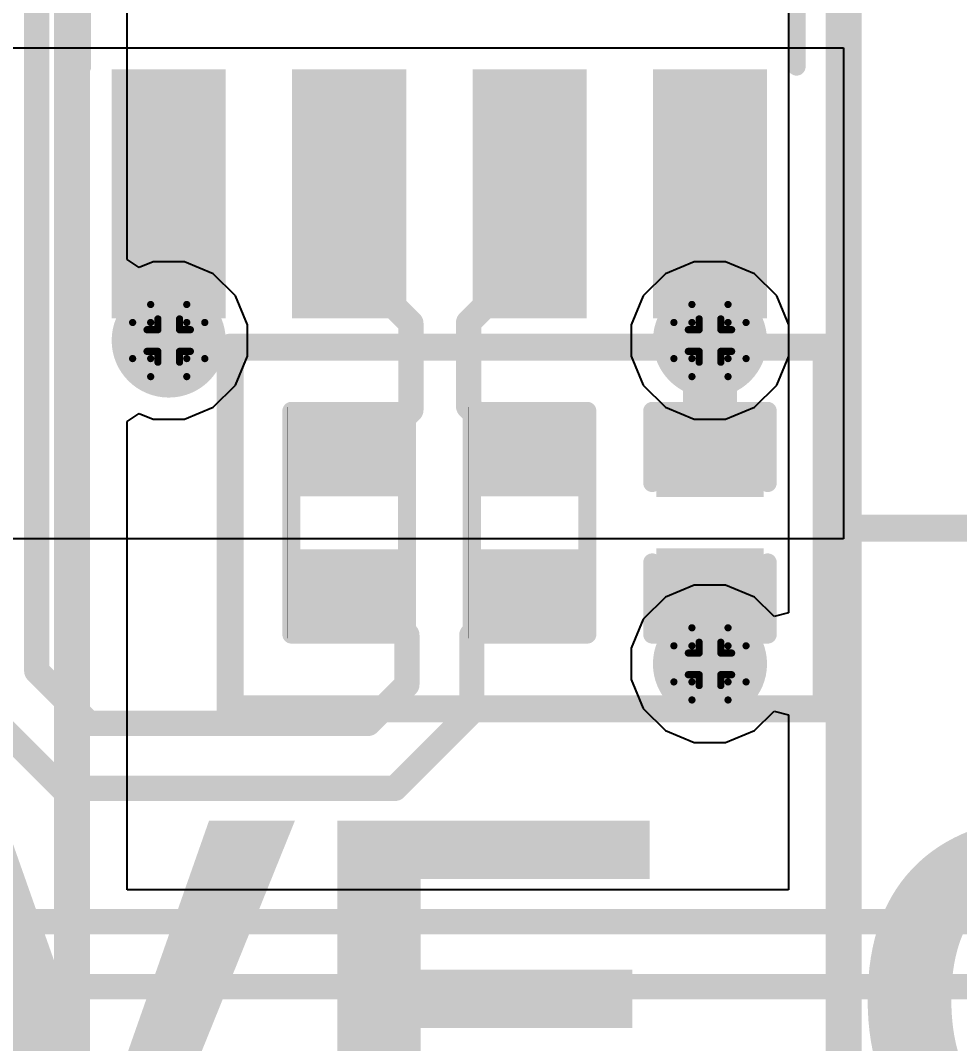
# Model space of a CAD drawing. Header units: inches. Extents: x -3 to 5259, y -3 to 5282.
# Drawn here: x 127.3 to 133.91, y 16.69 to 23.89 of the extents above; entities that cross this region are included whole.
import ezdxf

# ---------------------------------------------------------------- set-up
doc = ezdxf.new("R2010")
doc.units = ezdxf.units.IN
for name, color, linetype in [('Bottom Layer', 5, 'Continuous'), ('Bottom Solder', 6, 'Continuous'), ('Drill Drawing', 1, 'Continuous'), ('Layer 1', 16, 'Continuous'), ('Layer 2', 76, 'Continuous'), ('Top Layer', 1, 'Continuous'), ('Top Overlay', 2, 'Continuous'), ('Top Paste', 8, 'Continuous'), ('Top Solder', 216, 'Continuous'), ('Via Holes', 16, 'Continuous')]:
    doc.layers.add(name, color=color, linetype=linetype)
doc.styles.add('Arial Black_Bold', font='', dxfattribs={"height": 0.2})
doc.styles.get('Arial Black_Bold').set_extended_font_data('Arial Black', bold=True)

# ---------------------------------------------------------------- blocks, each defined once
blk = doc.blocks.new('SOIC_8_0_154___3_90___W______20')
at = {"layer": 'Top Layer'}
for points in [[(1.925, 1.605), (1.925, 2.205), (3.475, 2.205), (3.475, 1.605)], [(1.925, 0.335), (1.925, 0.935), (3.475, 0.935), (3.475, 0.335)], [(1.925, -0.935), (1.925, -0.335), (3.475, -0.335), (3.475, -0.935)], [(1.925, -2.205), (1.925, -1.605), (3.475, -1.605), (3.475, -2.205)]]:
    blk.add_hatch(color=1, dxfattribs=at).paths.add_polyline_path(points)
at = {"layer": 'Top Paste'}
for points in [[(1.925, 1.605), (1.925, 2.205), (3.475, 2.205), (3.475, 1.605)], [(1.925, 0.335), (1.925, 0.935), (3.475, 0.935), (3.475, 0.335)], [(1.925, -0.935), (1.925, -0.335), (3.475, -0.335), (3.475, -0.935)], [(1.925, -2.205), (1.925, -1.605), (3.475, -1.605), (3.475, -2.205)]]:
    blk.add_hatch(color=8, dxfattribs=at).paths.add_polyline_path(points)
at = {"layer": 'Top Solder'}
for points in [[(1.8234, 1.5034), (1.8234, 2.3066), (3.5766, 2.3066), (3.5766, 1.5034)], [(1.8234, 0.2334), (1.8234, 1.0366), (3.5766, 1.0366), (3.5766, 0.2334)], [(1.8234, -1.0366), (1.8234, -0.2334), (3.5766, -0.2334), (3.5766, -1.0366)], [(1.8234, -2.3066), (1.8234, -1.5034), (3.5766, -1.5034), (3.5766, -2.3066)]]:
    blk.add_hatch(color=216, dxfattribs=at).paths.add_polyline_path(points)
at = {"layer": 'Top Overlay'}
for points in [[(1.8034, 2.5146, 0.127, 0.127, 0), (-1.8288, 2.5146, 0.127, 0.127, 0)], [(1.8034, -2.5146, 0.127, 0.127, 0), (-1.8288, -2.5146, 0.127, 0.127, 0)]]:
    blk.add_lwpolyline(points, format="xyseb", dxfattribs=at)
for points in [[(1.7716, 2.5146, 0.0635, 0.0635, 1), (1.8352, 2.5146, 0.0635, 0.0635, 1)], [(1.7716, -2.5146, 0.0635, 0.0635, 1), (1.8352, -2.5146, 0.0635, 0.0635, 1)]]:
    blk.add_lwpolyline(points, format="xyseb", close=True, dxfattribs=at)
blk = doc.blocks.new('R___0402_75')
at = {"layer": 'Top Layer'}
for points in [[(-0.6985, -0.3175), (-0.6985, 0.3175), (-0.2413, 0.3175), (-0.2413, -0.3175)], [(0.2413, -0.3175), (0.2413, 0.3175), (0.6985, 0.3175), (0.6985, -0.3175)]]:
    blk.add_hatch(color=1, dxfattribs=at).paths.add_polyline_path(points)
at = {"layer": 'Top Paste'}
for points in [[(-0.6985, -0.3175), (-0.6985, 0.3175), (-0.2413, 0.3175), (-0.2413, -0.3175)], [(0.2413, -0.3175), (0.2413, 0.3175), (0.6985, 0.3175), (0.6985, -0.3175)]]:
    blk.add_hatch(color=8, dxfattribs=at).paths.add_polyline_path(points)
at = {"layer": 'Top Solder'}
for points in [[(-0.7535, -0.3725), (-0.7535, 0.3725), (-0.1863, 0.3725), (-0.1863, -0.3725)], [(0.1863, -0.3725), (0.1863, 0.3725), (0.7535, 0.3725), (0.7535, -0.3725)]]:
    blk.add_hatch(color=216, dxfattribs=at).paths.add_polyline_path(points)
at = {"layer": 'Top Overlay'}
for points in [[(-0.7874, -0.4064, 0.127, 0.127, 0), (-0.7874, 0.4064, 0.127, 0.127, 0)], [(0.7874, 0.4064, 0.127, 0.127, 0), (-0.7874, 0.4064, 0.127, 0.127, 0)], [(0.7874, -0.4064, 0.127, 0.127, 0), (0.7874, 0.4064, 0.127, 0.127, 0)], [(0.7874, -0.4064, 0.127, 0.127, 0), (-0.7874, -0.4064, 0.127, 0.127, 0)], [(0.8128, -0.4318, 0.00323, 0.00323, 0), (-0.8128, -0.4318, 0.00323, 0.00323, 0)]]:
    blk.add_lwpolyline(points, format="xyseb", dxfattribs=at)
for points in [[(-0.8191, 0.4064, 0.0635, 0.0635, 1), (-0.7556, 0.4064, 0.0635, 0.0635, 1)], [(-0.8191, 0.4064, 0.0635, 0.0635, 1), (-0.7556, 0.4064, 0.0635, 0.0635, 1)], [(0.7556, 0.4064, 0.0635, 0.0635, 1), (0.8191, 0.4064, 0.0635, 0.0635, 1)], [(0.7556, 0.4064, 0.0635, 0.0635, 1), (0.8191, 0.4064, 0.0635, 0.0635, 1)], [(-0.8191, -0.4064, 0.0635, 0.0635, 1), (-0.7556, -0.4064, 0.0635, 0.0635, 1)], [(-0.8191, -0.4064, 0.0635, 0.0635, 1), (-0.7556, -0.4064, 0.0635, 0.0635, 1)], [(0.7556, -0.4064, 0.0635, 0.0635, 1), (0.8191, -0.4064, 0.0635, 0.0635, 1)], [(0.7556, -0.4064, 0.0635, 0.0635, 1), (0.8191, -0.4064, 0.0635, 0.0635, 1)], [(-0.8136, -0.4318, 0.00161, 0.00161, 1), (-0.812, -0.4318, 0.00161, 0.00161, 1)], [(0.812, -0.4318, 0.00161, 0.00161, 1), (0.8136, -0.4318, 0.00161, 0.00161, 1)]]:
    blk.add_lwpolyline(points, format="xyseb", close=True, dxfattribs=at)
blk = doc.blocks.new('R___0402_76')
at = {"layer": 'Top Layer'}
for points in [[(-0.6985, -0.3175), (-0.6985, 0.3175), (-0.2413, 0.3175), (-0.2413, -0.3175)], [(0.2413, -0.3175), (0.2413, 0.3175), (0.6985, 0.3175), (0.6985, -0.3175)]]:
    blk.add_hatch(color=1, dxfattribs=at).paths.add_polyline_path(points)
at = {"layer": 'Top Paste'}
for points in [[(-0.6985, -0.3175), (-0.6985, 0.3175), (-0.2413, 0.3175), (-0.2413, -0.3175)], [(0.2413, -0.3175), (0.2413, 0.3175), (0.6985, 0.3175), (0.6985, -0.3175)]]:
    blk.add_hatch(color=8, dxfattribs=at).paths.add_polyline_path(points)
at = {"layer": 'Top Solder'}
for points in [[(-0.7535, -0.3725), (-0.7535, 0.3725), (-0.1863, 0.3725), (-0.1863, -0.3725)], [(0.1863, -0.3725), (0.1863, 0.3725), (0.7535, 0.3725), (0.7535, -0.3725)]]:
    blk.add_hatch(color=216, dxfattribs=at).paths.add_polyline_path(points)
at = {"layer": 'Top Overlay'}
for points in [[(-0.7874, -0.4064, 0.127, 0.127, 0), (-0.7874, 0.4064, 0.127, 0.127, 0)], [(0.7874, 0.4064, 0.127, 0.127, 0), (-0.7874, 0.4064, 0.127, 0.127, 0)], [(0.7874, -0.4064, 0.127, 0.127, 0), (0.7874, 0.4064, 0.127, 0.127, 0)], [(0.7874, -0.4064, 0.127, 0.127, 0), (-0.7874, -0.4064, 0.127, 0.127, 0)], [(0.8128, -0.4318, 0.00323, 0.00323, 0), (-0.8128, -0.4318, 0.00323, 0.00323, 0)]]:
    blk.add_lwpolyline(points, format="xyseb", dxfattribs=at)
for points in [[(-0.8191, 0.4064, 0.0635, 0.0635, 1), (-0.7556, 0.4064, 0.0635, 0.0635, 1)], [(-0.8191, 0.4064, 0.0635, 0.0635, 1), (-0.7556, 0.4064, 0.0635, 0.0635, 1)], [(0.7556, 0.4064, 0.0635, 0.0635, 1), (0.8191, 0.4064, 0.0635, 0.0635, 1)], [(0.7556, 0.4064, 0.0635, 0.0635, 1), (0.8191, 0.4064, 0.0635, 0.0635, 1)], [(-0.8191, -0.4064, 0.0635, 0.0635, 1), (-0.7556, -0.4064, 0.0635, 0.0635, 1)], [(-0.8191, -0.4064, 0.0635, 0.0635, 1), (-0.7556, -0.4064, 0.0635, 0.0635, 1)], [(0.7556, -0.4064, 0.0635, 0.0635, 1), (0.8191, -0.4064, 0.0635, 0.0635, 1)], [(0.7556, -0.4064, 0.0635, 0.0635, 1), (0.8191, -0.4064, 0.0635, 0.0635, 1)], [(-0.8136, -0.4318, 0.00161, 0.00161, 1), (-0.812, -0.4318, 0.00161, 0.00161, 1)], [(0.812, -0.4318, 0.00161, 0.00161, 1), (0.8136, -0.4318, 0.00161, 0.00161, 1)]]:
    blk.add_lwpolyline(points, format="xyseb", close=True, dxfattribs=at)
blk = doc.blocks.new('C___0402_243')
at = {"layer": 'Top Layer'}
for points in [[(-0.6985, -0.3175), (-0.6985, 0.3175), (-0.2413, 0.3175), (-0.2413, -0.3175)], [(0.2413, -0.3175), (0.2413, 0.3175), (0.6985, 0.3175), (0.6985, -0.3175)]]:
    blk.add_hatch(color=1, dxfattribs=at).paths.add_polyline_path(points)
at = {"layer": 'Top Paste'}
for points in [[(-0.6985, -0.3175), (-0.6985, 0.3175), (-0.2413, 0.3175), (-0.2413, -0.3175)], [(0.2413, -0.3175), (0.2413, 0.3175), (0.6985, 0.3175), (0.6985, -0.3175)]]:
    blk.add_hatch(color=8, dxfattribs=at).paths.add_polyline_path(points)
at = {"layer": 'Top Solder'}
for points in [[(-0.7585, -0.3775), (-0.7585, 0.3775), (-0.1813, 0.3775), (-0.1813, -0.3775)], [(0.1813, -0.3775), (0.1813, 0.3775), (0.7585, 0.3775), (0.7585, -0.3775)]]:
    blk.add_hatch(color=216, dxfattribs=at).paths.add_polyline_path(points)
at = {"layer": 'Top Overlay'}
for points in [[(-0.7874, 0.4064, 0.127, 0.127, 0), (-0.2794, 0.4064, 0.127, 0.127, 0)], [(-0.7874, 0.4064, 0.127, 0.127, 0), (-0.7874, -0.4064, 0.127, 0.127, 0)], [(0.2794, 0.4064, 0.127, 0.127, 0), (0.7874, 0.4064, 0.127, 0.127, 0)], [(0.7874, 0.4064, 0.127, 0.127, 0), (0.7874, -0.4064, 0.127, 0.127, 0)], [(-0.7874, -0.4064, 0.127, 0.127, 0), (-0.2794, -0.4064, 0.127, 0.127, 0)], [(0.2794, -0.4064, 0.127, 0.127, 0), (0.7874, -0.4064, 0.127, 0.127, 0)]]:
    blk.add_lwpolyline(points, format="xyseb", dxfattribs=at)
for points in [[(-0.8191, 0.4064, 0.0635, 0.0635, 1), (-0.7556, 0.4064, 0.0635, 0.0635, 1)], [(-0.8191, 0.4064, 0.0635, 0.0635, 1), (-0.7556, 0.4064, 0.0635, 0.0635, 1)], [(-0.3111, 0.4064, 0.0635, 0.0635, 1), (-0.2477, 0.4064, 0.0635, 0.0635, 1)], [(0.2477, 0.4064, 0.0635, 0.0635, 1), (0.3111, 0.4064, 0.0635, 0.0635, 1)], [(0.7556, 0.4064, 0.0635, 0.0635, 1), (0.8191, 0.4064, 0.0635, 0.0635, 1)], [(0.7556, 0.4064, 0.0635, 0.0635, 1), (0.8191, 0.4064, 0.0635, 0.0635, 1)], [(-0.8191, -0.4064, 0.0635, 0.0635, 1), (-0.7556, -0.4064, 0.0635, 0.0635, 1)], [(-0.8191, -0.4064, 0.0635, 0.0635, 1), (-0.7556, -0.4064, 0.0635, 0.0635, 1)], [(-0.3111, -0.4064, 0.0635, 0.0635, 1), (-0.2477, -0.4064, 0.0635, 0.0635, 1)], [(0.2477, -0.4064, 0.0635, 0.0635, 1), (0.3111, -0.4064, 0.0635, 0.0635, 1)], [(0.7556, -0.4064, 0.0635, 0.0635, 1), (0.8191, -0.4064, 0.0635, 0.0635, 1)], [(0.7556, -0.4064, 0.0635, 0.0635, 1), (0.8191, -0.4064, 0.0635, 0.0635, 1)]]:
    blk.add_lwpolyline(points, format="xyseb", close=True, dxfattribs=at)

msp = doc.modelspace()

# ---------------------------------------------------------------- hatches: boundary and pattern name
at = {"layer": 'Bottom Layer'}
h = msp.add_hatch(color=5, dxfattribs=at)
edge = h.paths.add_edge_path()
edge.add_arc((128.3452, 21.6349), 0.3, 0, 360)
h = msp.add_hatch(color=5, dxfattribs=at)
edge = h.paths.add_edge_path()
edge.add_arc((132.1552, 21.6349), 0.3, 0, 360)
h = msp.add_hatch(color=5, dxfattribs=at)
edge = h.paths.add_edge_path()
edge.add_arc((132.1552, 19.3587), 0.3, 0, 360)
at = {"layer": 'Bottom Solder'}
h = msp.add_hatch(color=6, dxfattribs=at)
edge = h.paths.add_edge_path()
edge.add_arc((128.3452, 21.6349), 0.4016, 0, 360)
h = msp.add_hatch(color=6, dxfattribs=at)
edge = h.paths.add_edge_path()
edge.add_arc((132.1552, 21.6349), 0.4016, 0, 360)
h = msp.add_hatch(color=6, dxfattribs=at)
edge = h.paths.add_edge_path()
edge.add_arc((132.1552, 19.3587), 0.4016, 0, 360)
at = {"layer": 'Layer 1'}
h = msp.add_hatch(color=16, dxfattribs=at)
edge = h.paths.add_edge_path()
edge.add_arc((128.3452, 21.6349), 0.3, 0, 360)
h = msp.add_hatch(color=16, dxfattribs=at)
edge = h.paths.add_edge_path()
edge.add_arc((132.1552, 21.6349), 0.3, 0, 360)
h = msp.add_hatch(color=16, dxfattribs=at)
edge = h.paths.add_edge_path()
edge.add_arc((132.1552, 19.3587), 0.3, 0, 360)
at = {"layer": 'Layer 2'}
h = msp.add_hatch(color=76, dxfattribs=at)
edge = h.paths.add_edge_path()
edge.add_arc((128.3452, 21.6349), 0.3, 0, 360)
h = msp.add_hatch(color=76, dxfattribs=at)
edge = h.paths.add_edge_path()
edge.add_arc((132.1552, 21.6349), 0.3, 0, 360)
h = msp.add_hatch(color=76, dxfattribs=at)
edge = h.paths.add_edge_path()
edge.add_arc((132.1552, 19.3587), 0.3, 0, 360)
at = {"layer": 'Top Layer'}
for points in [[(128.6452, 22.1597), (128.0452, 22.1597), (128.0452, 21.6349), (128.6452, 21.6349)], [(132.4552, 22.1597), (131.8552, 22.1597), (131.8552, 21.6349), (132.4552, 21.6349)], [(132.4559, 20.0106), (131.8538, 20.0106), (131.8538, 19.3587), (132.4559, 19.3587)]]:
    msp.add_hatch(color=1, dxfattribs=at).paths.add_polyline_path(points)
h = msp.add_hatch(color=1, dxfattribs=at)
edge = h.paths.add_edge_path()
edge.add_arc((128.3452, 21.6349), 0.3, 0, 360)
h = msp.add_hatch(color=1, dxfattribs=at)
edge = h.paths.add_edge_path()
edge.add_arc((132.1552, 21.6349), 0.3, 0, 360)
h = msp.add_hatch(color=1, dxfattribs=at)
edge = h.paths.add_edge_path()
edge.add_arc((132.1552, 19.3587), 0.3, 0, 360)
at = {"layer": 'Top Solder'}
h = msp.add_hatch(color=216, dxfattribs=at)
edge = h.paths.add_edge_path()
edge.add_arc((128.3452, 21.6349), 0.4016, 0, 360)
h = msp.add_hatch(color=216, dxfattribs=at)
edge = h.paths.add_edge_path()
edge.add_arc((132.1552, 21.6349), 0.4016, 0, 360)
h = msp.add_hatch(color=216, dxfattribs=at)
edge = h.paths.add_edge_path()
edge.add_arc((132.1552, 19.3587), 0.4016, 0, 360)
at = {"layer": 'Via Holes'}
h = msp.add_hatch(color=7, dxfattribs=at)
edge = h.paths.add_edge_path()
edge.add_arc((128.3452, 21.6349), 0.15, 0, 360)
h = msp.add_hatch(color=7, dxfattribs=at)
edge = h.paths.add_edge_path()
edge.add_arc((132.1552, 21.6349), 0.15, 0, 360)
h = msp.add_hatch(color=7, dxfattribs=at)
edge = h.paths.add_edge_path()
edge.add_arc((132.1552, 19.3587), 0.15, 0, 360)

# ---------------------------------------------------------------- linework, layer by layer
at = {"layer": 'Bottom Layer'}
for p, q in [((132.045, 22.1889), (131.8414, 22.1045)), ((132.045, 22.1889), (131.8414, 22.1045)), ((132.2654, 22.1889), (132.045, 22.1889)), ((132.2654, 22.1889), (132.045, 22.1889)), ((132.469, 22.1045), (132.2654, 22.1889)), ((132.469, 22.1045), (132.2654, 22.1889)), ((131.8414, 22.1045), (131.6855, 21.9487)), ((131.8414, 22.1045), (131.6855, 21.9487)), ((132.6248, 21.9487), (132.469, 22.1045)), ((132.6248, 21.9487), (132.469, 22.1045)), ((131.6855, 21.9487), (131.6012, 21.7451)), ((131.6855, 21.9487), (131.6012, 21.7451)), ((132.7092, 21.7451), (132.6248, 21.9487)), ((132.7092, 21.7451), (132.6248, 21.9487)), ((131.6012, 21.7451), (131.6012, 21.5247)), ((131.6012, 21.7451), (131.6012, 21.5247)), ((132.7092, 21.5247), (132.7092, 21.7451)), ((132.7092, 21.5247), (132.7092, 21.7451)), ((131.6012, 21.5247), (131.6855, 21.3211)), ((131.6012, 21.5247), (131.6855, 21.3211)), ((132.6248, 21.3211), (132.7092, 21.5247)), ((132.6248, 21.3211), (132.7092, 21.5247)), ((131.6855, 21.3211), (131.8414, 21.1652)), ((131.6855, 21.3211), (131.8414, 21.1652)), ((132.469, 21.1652), (132.6248, 21.3211)), ((132.469, 21.1652), (132.6248, 21.3211)), ((131.8414, 21.1652), (132.045, 21.0809)), ((131.8414, 21.1652), (132.045, 21.0809)), ((132.2654, 21.0809), (132.469, 21.1652)), ((132.2654, 21.0809), (132.469, 21.1652)), ((132.045, 21.0809), (132.2654, 21.0809)), ((132.045, 21.0809), (132.2654, 21.0809))]:
    msp.add_line(p, q, dxfattribs=at)
at = {"layer": 'Drill Drawing'}
for points in [[(128.2182, 21.7619, 0.0508, 0.0508, 0), (128.2182, 21.8889, 0.0508, 0.0508, 0)], [(128.2182, 21.8889, 0.0508, 0.0508, 0), (128.4722, 21.8889, 0.0508, 0.0508, 0)], [(128.4722, 21.7619, 0.0508, 0.0508, 0), (128.4722, 21.8889, 0.0508, 0.0508, 0)], [(132.0282, 21.7619, 0.0508, 0.0508, 0), (132.0282, 21.8889, 0.0508, 0.0508, 0)], [(132.0282, 21.8889, 0.0508, 0.0508, 0), (132.2822, 21.8889, 0.0508, 0.0508, 0)], [(132.2822, 21.7619, 0.0508, 0.0508, 0), (132.2822, 21.8889, 0.0508, 0.0508, 0)], [(128.0912, 21.5079, 0.0508, 0.0508, 0), (128.0912, 21.7619, 0.0508, 0.0508, 0)], [(128.0912, 21.7619, 0.0508, 0.0508, 0), (128.2182, 21.7619, 0.0508, 0.0508, 0)], [(128.269, 21.7111, 0.0508, 0.0508, 0), (128.269, 21.7873, 0.0508, 0.0508, 0)], [(128.269, 21.7873, 0.0508, 0.0508, 0), (128.4214, 21.7873, 0.0508, 0.0508, 0)], [(128.4214, 21.7111, 0.0508, 0.0508, 0), (128.4214, 21.7873, 0.0508, 0.0508, 0)], [(128.4722, 21.7619, 0.0508, 0.0508, 0), (128.5992, 21.7619, 0.0508, 0.0508, 0)], [(128.5992, 21.5079, 0.0508, 0.0508, 0), (128.5992, 21.7619, 0.0508, 0.0508, 0)], [(131.9012, 21.5079, 0.0508, 0.0508, 0), (131.9012, 21.7619, 0.0508, 0.0508, 0)], [(131.9012, 21.7619, 0.0508, 0.0508, 0), (132.0282, 21.7619, 0.0508, 0.0508, 0)], [(132.079, 21.7111, 0.0508, 0.0508, 0), (132.079, 21.7873, 0.0508, 0.0508, 0)], [(132.079, 21.7873, 0.0508, 0.0508, 0), (132.2314, 21.7873, 0.0508, 0.0508, 0)], [(132.2314, 21.7111, 0.0508, 0.0508, 0), (132.2314, 21.7873, 0.0508, 0.0508, 0)], [(132.2822, 21.7619, 0.0508, 0.0508, 0), (132.4092, 21.7619, 0.0508, 0.0508, 0)], [(132.4092, 21.5079, 0.0508, 0.0508, 0), (132.4092, 21.7619, 0.0508, 0.0508, 0)], [(128.1928, 21.5587, 0.0508, 0.0508, 0), (128.1928, 21.7111, 0.0508, 0.0508, 0)], [(128.1928, 21.7111, 0.0508, 0.0508, 0), (128.269, 21.7111, 0.0508, 0.0508, 0)], [(128.4214, 21.7111, 0.0508, 0.0508, 0), (128.4976, 21.7111, 0.0508, 0.0508, 0)], [(128.4976, 21.5587, 0.0508, 0.0508, 0), (128.4976, 21.7111, 0.0508, 0.0508, 0)], [(132.0028, 21.5587, 0.0508, 0.0508, 0), (132.0028, 21.7111, 0.0508, 0.0508, 0)], [(132.0028, 21.7111, 0.0508, 0.0508, 0), (132.079, 21.7111, 0.0508, 0.0508, 0)], [(132.2314, 21.7111, 0.0508, 0.0508, 0), (132.3076, 21.7111, 0.0508, 0.0508, 0)], [(132.3076, 21.5587, 0.0508, 0.0508, 0), (132.3076, 21.7111, 0.0508, 0.0508, 0)], [(128.1928, 21.5587, 0.0508, 0.0508, 0), (128.269, 21.5587, 0.0508, 0.0508, 0)], [(128.269, 21.4825, 0.0508, 0.0508, 0), (128.269, 21.5587, 0.0508, 0.0508, 0)], [(128.4214, 21.5587, 0.0508, 0.0508, 0), (128.4976, 21.5587, 0.0508, 0.0508, 0)], [(128.4214, 21.4825, 0.0508, 0.0508, 0), (128.4214, 21.5587, 0.0508, 0.0508, 0)], [(132.0028, 21.5587, 0.0508, 0.0508, 0), (132.079, 21.5587, 0.0508, 0.0508, 0)], [(132.079, 21.4825, 0.0508, 0.0508, 0), (132.079, 21.5587, 0.0508, 0.0508, 0)], [(132.2314, 21.5587, 0.0508, 0.0508, 0), (132.3076, 21.5587, 0.0508, 0.0508, 0)], [(132.2314, 21.4825, 0.0508, 0.0508, 0), (132.2314, 21.5587, 0.0508, 0.0508, 0)], [(128.0912, 21.5079, 0.0508, 0.0508, 0), (128.2182, 21.5079, 0.0508, 0.0508, 0)], [(128.2182, 21.3809, 0.0508, 0.0508, 0), (128.2182, 21.5079, 0.0508, 0.0508, 0)], [(128.269, 21.4825, 0.0508, 0.0508, 0), (128.4214, 21.4825, 0.0508, 0.0508, 0)], [(128.4722, 21.5079, 0.0508, 0.0508, 0), (128.5992, 21.5079, 0.0508, 0.0508, 0)], [(128.4722, 21.3809, 0.0508, 0.0508, 0), (128.4722, 21.5079, 0.0508, 0.0508, 0)], [(131.9012, 21.5079, 0.0508, 0.0508, 0), (132.0282, 21.5079, 0.0508, 0.0508, 0)], [(132.0282, 21.3809, 0.0508, 0.0508, 0), (132.0282, 21.5079, 0.0508, 0.0508, 0)], [(132.079, 21.4825, 0.0508, 0.0508, 0), (132.2314, 21.4825, 0.0508, 0.0508, 0)], [(132.2822, 21.5079, 0.0508, 0.0508, 0), (132.4092, 21.5079, 0.0508, 0.0508, 0)], [(132.2822, 21.3809, 0.0508, 0.0508, 0), (132.2822, 21.5079, 0.0508, 0.0508, 0)], [(128.2182, 21.3809, 0.0508, 0.0508, 0), (128.4722, 21.3809, 0.0508, 0.0508, 0)], [(132.0282, 21.3809, 0.0508, 0.0508, 0), (132.2822, 21.3809, 0.0508, 0.0508, 0)], [(132.0282, 19.4857, 0.0508, 0.0508, 0), (132.0282, 19.6127, 0.0508, 0.0508, 0)], [(132.0282, 19.6127, 0.0508, 0.0508, 0), (132.2822, 19.6127, 0.0508, 0.0508, 0)], [(132.2822, 19.4857, 0.0508, 0.0508, 0), (132.2822, 19.6127, 0.0508, 0.0508, 0)], [(132.079, 19.4349, 0.0508, 0.0508, 0), (132.079, 19.5111, 0.0508, 0.0508, 0)], [(132.079, 19.5111, 0.0508, 0.0508, 0), (132.2314, 19.5111, 0.0508, 0.0508, 0)], [(132.2314, 19.4349, 0.0508, 0.0508, 0), (132.2314, 19.5111, 0.0508, 0.0508, 0)], [(131.9012, 19.2317, 0.0508, 0.0508, 0), (131.9012, 19.4857, 0.0508, 0.0508, 0)], [(131.9012, 19.4857, 0.0508, 0.0508, 0), (132.0282, 19.4857, 0.0508, 0.0508, 0)], [(132.0028, 19.2825, 0.0508, 0.0508, 0), (132.0028, 19.4349, 0.0508, 0.0508, 0)], [(132.0028, 19.4349, 0.0508, 0.0508, 0), (132.079, 19.4349, 0.0508, 0.0508, 0)], [(132.2314, 19.4349, 0.0508, 0.0508, 0), (132.3076, 19.4349, 0.0508, 0.0508, 0)], [(132.2822, 19.4857, 0.0508, 0.0508, 0), (132.4092, 19.4857, 0.0508, 0.0508, 0)], [(132.3076, 19.2825, 0.0508, 0.0508, 0), (132.3076, 19.4349, 0.0508, 0.0508, 0)], [(132.4092, 19.2317, 0.0508, 0.0508, 0), (132.4092, 19.4857, 0.0508, 0.0508, 0)], [(132.0028, 19.2825, 0.0508, 0.0508, 0), (132.079, 19.2825, 0.0508, 0.0508, 0)], [(132.079, 19.2063, 0.0508, 0.0508, 0), (132.079, 19.2825, 0.0508, 0.0508, 0)], [(132.2314, 19.2825, 0.0508, 0.0508, 0), (132.3076, 19.2825, 0.0508, 0.0508, 0)], [(132.2314, 19.2063, 0.0508, 0.0508, 0), (132.2314, 19.2825, 0.0508, 0.0508, 0)], [(131.9012, 19.2317, 0.0508, 0.0508, 0), (132.0282, 19.2317, 0.0508, 0.0508, 0)], [(132.0282, 19.1047, 0.0508, 0.0508, 0), (132.0282, 19.2317, 0.0508, 0.0508, 0)], [(132.079, 19.2063, 0.0508, 0.0508, 0), (132.2314, 19.2063, 0.0508, 0.0508, 0)], [(132.2822, 19.2317, 0.0508, 0.0508, 0), (132.4092, 19.2317, 0.0508, 0.0508, 0)], [(132.2822, 19.1047, 0.0508, 0.0508, 0), (132.2822, 19.2317, 0.0508, 0.0508, 0)], [(132.0282, 19.1047, 0.0508, 0.0508, 0), (132.2822, 19.1047, 0.0508, 0.0508, 0)]]:
    msp.add_lwpolyline(points, format="xyseb", dxfattribs=at)
for points in [[(128.2055, 21.8889, 0.0254, 0.0254, 1), (128.2309, 21.8889, 0.0254, 0.0254, 1)], [(128.2055, 21.8889, 0.0254, 0.0254, 1), (128.2309, 21.8889, 0.0254, 0.0254, 1)], [(128.4595, 21.8889, 0.0254, 0.0254, 1), (128.4849, 21.8889, 0.0254, 0.0254, 1)], [(128.4595, 21.8889, 0.0254, 0.0254, 1), (128.4849, 21.8889, 0.0254, 0.0254, 1)], [(132.0155, 21.8889, 0.0254, 0.0254, 1), (132.0409, 21.8889, 0.0254, 0.0254, 1)], [(132.0155, 21.8889, 0.0254, 0.0254, 1), (132.0409, 21.8889, 0.0254, 0.0254, 1)], [(132.2695, 21.8889, 0.0254, 0.0254, 1), (132.2949, 21.8889, 0.0254, 0.0254, 1)], [(132.2695, 21.8889, 0.0254, 0.0254, 1), (132.2949, 21.8889, 0.0254, 0.0254, 1)], [(128.0785, 21.7619, 0.0254, 0.0254, 1), (128.1039, 21.7619, 0.0254, 0.0254, 1)], [(128.0785, 21.7619, 0.0254, 0.0254, 1), (128.1039, 21.7619, 0.0254, 0.0254, 1)], [(128.2055, 21.7619, 0.0254, 0.0254, 1), (128.2309, 21.7619, 0.0254, 0.0254, 1)], [(128.2055, 21.7619, 0.0254, 0.0254, 1), (128.2309, 21.7619, 0.0254, 0.0254, 1)], [(128.2563, 21.7873, 0.0254, 0.0254, 1), (128.2817, 21.7873, 0.0254, 0.0254, 1)], [(128.2563, 21.7873, 0.0254, 0.0254, 1), (128.2817, 21.7873, 0.0254, 0.0254, 1)], [(128.4087, 21.7873, 0.0254, 0.0254, 1), (128.4341, 21.7873, 0.0254, 0.0254, 1)], [(128.4087, 21.7873, 0.0254, 0.0254, 1), (128.4341, 21.7873, 0.0254, 0.0254, 1)], [(128.4595, 21.7619, 0.0254, 0.0254, 1), (128.4849, 21.7619, 0.0254, 0.0254, 1)], [(128.4595, 21.7619, 0.0254, 0.0254, 1), (128.4849, 21.7619, 0.0254, 0.0254, 1)], [(128.5865, 21.7619, 0.0254, 0.0254, 1), (128.6119, 21.7619, 0.0254, 0.0254, 1)], [(128.5865, 21.7619, 0.0254, 0.0254, 1), (128.6119, 21.7619, 0.0254, 0.0254, 1)], [(131.8885, 21.7619, 0.0254, 0.0254, 1), (131.9139, 21.7619, 0.0254, 0.0254, 1)], [(131.8885, 21.7619, 0.0254, 0.0254, 1), (131.9139, 21.7619, 0.0254, 0.0254, 1)], [(132.0155, 21.7619, 0.0254, 0.0254, 1), (132.0409, 21.7619, 0.0254, 0.0254, 1)], [(132.0155, 21.7619, 0.0254, 0.0254, 1), (132.0409, 21.7619, 0.0254, 0.0254, 1)], [(132.0663, 21.7873, 0.0254, 0.0254, 1), (132.0917, 21.7873, 0.0254, 0.0254, 1)], [(132.0663, 21.7873, 0.0254, 0.0254, 1), (132.0917, 21.7873, 0.0254, 0.0254, 1)], [(132.2187, 21.7873, 0.0254, 0.0254, 1), (132.2441, 21.7873, 0.0254, 0.0254, 1)], [(132.2187, 21.7873, 0.0254, 0.0254, 1), (132.2441, 21.7873, 0.0254, 0.0254, 1)], [(132.2695, 21.7619, 0.0254, 0.0254, 1), (132.2949, 21.7619, 0.0254, 0.0254, 1)], [(132.2695, 21.7619, 0.0254, 0.0254, 1), (132.2949, 21.7619, 0.0254, 0.0254, 1)], [(132.3965, 21.7619, 0.0254, 0.0254, 1), (132.4219, 21.7619, 0.0254, 0.0254, 1)], [(132.3965, 21.7619, 0.0254, 0.0254, 1), (132.4219, 21.7619, 0.0254, 0.0254, 1)], [(128.1801, 21.7111, 0.0254, 0.0254, 1), (128.2055, 21.7111, 0.0254, 0.0254, 1)], [(128.1801, 21.7111, 0.0254, 0.0254, 1), (128.2055, 21.7111, 0.0254, 0.0254, 1)], [(128.2563, 21.7111, 0.0254, 0.0254, 1), (128.2817, 21.7111, 0.0254, 0.0254, 1)], [(128.2563, 21.7111, 0.0254, 0.0254, 1), (128.2817, 21.7111, 0.0254, 0.0254, 1)], [(128.4087, 21.7111, 0.0254, 0.0254, 1), (128.4341, 21.7111, 0.0254, 0.0254, 1)], [(128.4087, 21.7111, 0.0254, 0.0254, 1), (128.4341, 21.7111, 0.0254, 0.0254, 1)], [(128.4849, 21.7111, 0.0254, 0.0254, 1), (128.5103, 21.7111, 0.0254, 0.0254, 1)], [(128.4849, 21.7111, 0.0254, 0.0254, 1), (128.5103, 21.7111, 0.0254, 0.0254, 1)], [(131.9901, 21.7111, 0.0254, 0.0254, 1), (132.0155, 21.7111, 0.0254, 0.0254, 1)], [(131.9901, 21.7111, 0.0254, 0.0254, 1), (132.0155, 21.7111, 0.0254, 0.0254, 1)], [(132.0663, 21.7111, 0.0254, 0.0254, 1), (132.0917, 21.7111, 0.0254, 0.0254, 1)], [(132.0663, 21.7111, 0.0254, 0.0254, 1), (132.0917, 21.7111, 0.0254, 0.0254, 1)], [(132.2187, 21.7111, 0.0254, 0.0254, 1), (132.2441, 21.7111, 0.0254, 0.0254, 1)], [(132.2187, 21.7111, 0.0254, 0.0254, 1), (132.2441, 21.7111, 0.0254, 0.0254, 1)], [(132.2949, 21.7111, 0.0254, 0.0254, 1), (132.3203, 21.7111, 0.0254, 0.0254, 1)], [(132.2949, 21.7111, 0.0254, 0.0254, 1), (132.3203, 21.7111, 0.0254, 0.0254, 1)], [(128.1801, 21.5587, 0.0254, 0.0254, 1), (128.2055, 21.5587, 0.0254, 0.0254, 1)], [(128.1801, 21.5587, 0.0254, 0.0254, 1), (128.2055, 21.5587, 0.0254, 0.0254, 1)], [(128.2563, 21.5587, 0.0254, 0.0254, 1), (128.2817, 21.5587, 0.0254, 0.0254, 1)], [(128.2563, 21.5587, 0.0254, 0.0254, 1), (128.2817, 21.5587, 0.0254, 0.0254, 1)], [(128.4087, 21.5587, 0.0254, 0.0254, 1), (128.4341, 21.5587, 0.0254, 0.0254, 1)], [(128.4087, 21.5587, 0.0254, 0.0254, 1), (128.4341, 21.5587, 0.0254, 0.0254, 1)], [(128.4849, 21.5587, 0.0254, 0.0254, 1), (128.5103, 21.5587, 0.0254, 0.0254, 1)], [(128.4849, 21.5587, 0.0254, 0.0254, 1), (128.5103, 21.5587, 0.0254, 0.0254, 1)], [(131.9901, 21.5587, 0.0254, 0.0254, 1), (132.0155, 21.5587, 0.0254, 0.0254, 1)], [(131.9901, 21.5587, 0.0254, 0.0254, 1), (132.0155, 21.5587, 0.0254, 0.0254, 1)], [(132.0663, 21.5587, 0.0254, 0.0254, 1), (132.0917, 21.5587, 0.0254, 0.0254, 1)], [(132.0663, 21.5587, 0.0254, 0.0254, 1), (132.0917, 21.5587, 0.0254, 0.0254, 1)], [(132.2187, 21.5587, 0.0254, 0.0254, 1), (132.2441, 21.5587, 0.0254, 0.0254, 1)], [(132.2187, 21.5587, 0.0254, 0.0254, 1), (132.2441, 21.5587, 0.0254, 0.0254, 1)], [(132.2949, 21.5587, 0.0254, 0.0254, 1), (132.3203, 21.5587, 0.0254, 0.0254, 1)], [(132.2949, 21.5587, 0.0254, 0.0254, 1), (132.3203, 21.5587, 0.0254, 0.0254, 1)], [(128.0785, 21.5079, 0.0254, 0.0254, 1), (128.1039, 21.5079, 0.0254, 0.0254, 1)], [(128.0785, 21.5079, 0.0254, 0.0254, 1), (128.1039, 21.5079, 0.0254, 0.0254, 1)], [(128.2055, 21.5079, 0.0254, 0.0254, 1), (128.2309, 21.5079, 0.0254, 0.0254, 1)], [(128.2055, 21.5079, 0.0254, 0.0254, 1), (128.2309, 21.5079, 0.0254, 0.0254, 1)], [(128.2563, 21.4825, 0.0254, 0.0254, 1), (128.2817, 21.4825, 0.0254, 0.0254, 1)], [(128.2563, 21.4825, 0.0254, 0.0254, 1), (128.2817, 21.4825, 0.0254, 0.0254, 1)], [(128.4087, 21.4825, 0.0254, 0.0254, 1), (128.4341, 21.4825, 0.0254, 0.0254, 1)], [(128.4087, 21.4825, 0.0254, 0.0254, 1), (128.4341, 21.4825, 0.0254, 0.0254, 1)], [(128.4595, 21.5079, 0.0254, 0.0254, 1), (128.4849, 21.5079, 0.0254, 0.0254, 1)], [(128.4595, 21.5079, 0.0254, 0.0254, 1), (128.4849, 21.5079, 0.0254, 0.0254, 1)], [(128.5865, 21.5079, 0.0254, 0.0254, 1), (128.6119, 21.5079, 0.0254, 0.0254, 1)], [(128.5865, 21.5079, 0.0254, 0.0254, 1), (128.6119, 21.5079, 0.0254, 0.0254, 1)], [(131.8885, 21.5079, 0.0254, 0.0254, 1), (131.9139, 21.5079, 0.0254, 0.0254, 1)], [(131.8885, 21.5079, 0.0254, 0.0254, 1), (131.9139, 21.5079, 0.0254, 0.0254, 1)], [(132.0155, 21.5079, 0.0254, 0.0254, 1), (132.0409, 21.5079, 0.0254, 0.0254, 1)], [(132.0155, 21.5079, 0.0254, 0.0254, 1), (132.0409, 21.5079, 0.0254, 0.0254, 1)], [(132.0663, 21.4825, 0.0254, 0.0254, 1), (132.0917, 21.4825, 0.0254, 0.0254, 1)], [(132.0663, 21.4825, 0.0254, 0.0254, 1), (132.0917, 21.4825, 0.0254, 0.0254, 1)], [(132.2187, 21.4825, 0.0254, 0.0254, 1), (132.2441, 21.4825, 0.0254, 0.0254, 1)], [(132.2187, 21.4825, 0.0254, 0.0254, 1), (132.2441, 21.4825, 0.0254, 0.0254, 1)], [(132.2695, 21.5079, 0.0254, 0.0254, 1), (132.2949, 21.5079, 0.0254, 0.0254, 1)], [(132.2695, 21.5079, 0.0254, 0.0254, 1), (132.2949, 21.5079, 0.0254, 0.0254, 1)], [(132.3965, 21.5079, 0.0254, 0.0254, 1), (132.4219, 21.5079, 0.0254, 0.0254, 1)], [(132.3965, 21.5079, 0.0254, 0.0254, 1), (132.4219, 21.5079, 0.0254, 0.0254, 1)], [(128.2055, 21.3809, 0.0254, 0.0254, 1), (128.2309, 21.3809, 0.0254, 0.0254, 1)], [(128.2055, 21.3809, 0.0254, 0.0254, 1), (128.2309, 21.3809, 0.0254, 0.0254, 1)], [(128.4595, 21.3809, 0.0254, 0.0254, 1), (128.4849, 21.3809, 0.0254, 0.0254, 1)], [(128.4595, 21.3809, 0.0254, 0.0254, 1), (128.4849, 21.3809, 0.0254, 0.0254, 1)], [(132.0155, 21.3809, 0.0254, 0.0254, 1), (132.0409, 21.3809, 0.0254, 0.0254, 1)], [(132.0155, 21.3809, 0.0254, 0.0254, 1), (132.0409, 21.3809, 0.0254, 0.0254, 1)], [(132.2695, 21.3809, 0.0254, 0.0254, 1), (132.2949, 21.3809, 0.0254, 0.0254, 1)], [(132.2695, 21.3809, 0.0254, 0.0254, 1), (132.2949, 21.3809, 0.0254, 0.0254, 1)], [(132.0155, 19.6127, 0.0254, 0.0254, 1), (132.0409, 19.6127, 0.0254, 0.0254, 1)], [(132.0155, 19.6127, 0.0254, 0.0254, 1), (132.0409, 19.6127, 0.0254, 0.0254, 1)], [(132.2695, 19.6127, 0.0254, 0.0254, 1), (132.2949, 19.6127, 0.0254, 0.0254, 1)], [(132.2695, 19.6127, 0.0254, 0.0254, 1), (132.2949, 19.6127, 0.0254, 0.0254, 1)], [(132.0663, 19.5111, 0.0254, 0.0254, 1), (132.0917, 19.5111, 0.0254, 0.0254, 1)], [(132.0663, 19.5111, 0.0254, 0.0254, 1), (132.0917, 19.5111, 0.0254, 0.0254, 1)], [(132.2187, 19.5111, 0.0254, 0.0254, 1), (132.2441, 19.5111, 0.0254, 0.0254, 1)], [(132.2187, 19.5111, 0.0254, 0.0254, 1), (132.2441, 19.5111, 0.0254, 0.0254, 1)], [(131.8885, 19.4857, 0.0254, 0.0254, 1), (131.9139, 19.4857, 0.0254, 0.0254, 1)], [(131.8885, 19.4857, 0.0254, 0.0254, 1), (131.9139, 19.4857, 0.0254, 0.0254, 1)], [(131.9901, 19.4349, 0.0254, 0.0254, 1), (132.0155, 19.4349, 0.0254, 0.0254, 1)], [(131.9901, 19.4349, 0.0254, 0.0254, 1), (132.0155, 19.4349, 0.0254, 0.0254, 1)], [(132.0155, 19.4857, 0.0254, 0.0254, 1), (132.0409, 19.4857, 0.0254, 0.0254, 1)], [(132.0155, 19.4857, 0.0254, 0.0254, 1), (132.0409, 19.4857, 0.0254, 0.0254, 1)], [(132.0663, 19.4349, 0.0254, 0.0254, 1), (132.0917, 19.4349, 0.0254, 0.0254, 1)], [(132.0663, 19.4349, 0.0254, 0.0254, 1), (132.0917, 19.4349, 0.0254, 0.0254, 1)], [(132.2187, 19.4349, 0.0254, 0.0254, 1), (132.2441, 19.4349, 0.0254, 0.0254, 1)], [(132.2187, 19.4349, 0.0254, 0.0254, 1), (132.2441, 19.4349, 0.0254, 0.0254, 1)], [(132.2695, 19.4857, 0.0254, 0.0254, 1), (132.2949, 19.4857, 0.0254, 0.0254, 1)], [(132.2695, 19.4857, 0.0254, 0.0254, 1), (132.2949, 19.4857, 0.0254, 0.0254, 1)], [(132.2949, 19.4349, 0.0254, 0.0254, 1), (132.3203, 19.4349, 0.0254, 0.0254, 1)], [(132.2949, 19.4349, 0.0254, 0.0254, 1), (132.3203, 19.4349, 0.0254, 0.0254, 1)], [(132.3965, 19.4857, 0.0254, 0.0254, 1), (132.4219, 19.4857, 0.0254, 0.0254, 1)], [(132.3965, 19.4857, 0.0254, 0.0254, 1), (132.4219, 19.4857, 0.0254, 0.0254, 1)], [(131.9901, 19.2825, 0.0254, 0.0254, 1), (132.0155, 19.2825, 0.0254, 0.0254, 1)], [(131.9901, 19.2825, 0.0254, 0.0254, 1), (132.0155, 19.2825, 0.0254, 0.0254, 1)], [(132.0663, 19.2825, 0.0254, 0.0254, 1), (132.0917, 19.2825, 0.0254, 0.0254, 1)], [(132.0663, 19.2825, 0.0254, 0.0254, 1), (132.0917, 19.2825, 0.0254, 0.0254, 1)], [(132.2187, 19.2825, 0.0254, 0.0254, 1), (132.2441, 19.2825, 0.0254, 0.0254, 1)], [(132.2187, 19.2825, 0.0254, 0.0254, 1), (132.2441, 19.2825, 0.0254, 0.0254, 1)], [(132.2949, 19.2825, 0.0254, 0.0254, 1), (132.3203, 19.2825, 0.0254, 0.0254, 1)], [(132.2949, 19.2825, 0.0254, 0.0254, 1), (132.3203, 19.2825, 0.0254, 0.0254, 1)], [(131.8885, 19.2317, 0.0254, 0.0254, 1), (131.9139, 19.2317, 0.0254, 0.0254, 1)], [(131.8885, 19.2317, 0.0254, 0.0254, 1), (131.9139, 19.2317, 0.0254, 0.0254, 1)], [(132.0155, 19.2317, 0.0254, 0.0254, 1), (132.0409, 19.2317, 0.0254, 0.0254, 1)], [(132.0155, 19.2317, 0.0254, 0.0254, 1), (132.0409, 19.2317, 0.0254, 0.0254, 1)], [(132.0663, 19.2063, 0.0254, 0.0254, 1), (132.0917, 19.2063, 0.0254, 0.0254, 1)], [(132.0663, 19.2063, 0.0254, 0.0254, 1), (132.0917, 19.2063, 0.0254, 0.0254, 1)], [(132.2187, 19.2063, 0.0254, 0.0254, 1), (132.2441, 19.2063, 0.0254, 0.0254, 1)], [(132.2187, 19.2063, 0.0254, 0.0254, 1), (132.2441, 19.2063, 0.0254, 0.0254, 1)], [(132.2695, 19.2317, 0.0254, 0.0254, 1), (132.2949, 19.2317, 0.0254, 0.0254, 1)], [(132.2695, 19.2317, 0.0254, 0.0254, 1), (132.2949, 19.2317, 0.0254, 0.0254, 1)], [(132.3965, 19.2317, 0.0254, 0.0254, 1), (132.4219, 19.2317, 0.0254, 0.0254, 1)], [(132.3965, 19.2317, 0.0254, 0.0254, 1), (132.4219, 19.2317, 0.0254, 0.0254, 1)], [(132.0155, 19.1047, 0.0254, 0.0254, 1), (132.0409, 19.1047, 0.0254, 0.0254, 1)], [(132.0155, 19.1047, 0.0254, 0.0254, 1), (132.0409, 19.1047, 0.0254, 0.0254, 1)], [(132.2695, 19.1047, 0.0254, 0.0254, 1), (132.2949, 19.1047, 0.0254, 0.0254, 1)], [(132.2695, 19.1047, 0.0254, 0.0254, 1), (132.2949, 19.1047, 0.0254, 0.0254, 1)]]:
    msp.add_lwpolyline(points, format="xyseb", close=True, dxfattribs=at)
at = {"layer": 'Layer 1'}
for p, q in [((132.045, 22.1889), (131.8414, 22.1045)), ((132.2654, 22.1889), (132.045, 22.1889)), ((132.469, 22.1045), (132.2654, 22.1889)), ((131.8414, 22.1045), (131.6855, 21.9487)), ((132.6248, 21.9487), (132.469, 22.1045)), ((131.6855, 21.9487), (131.6012, 21.7451)), ((132.7092, 21.7451), (132.6248, 21.9487)), ((131.6012, 21.7451), (131.6012, 21.5247)), ((132.7092, 21.5247), (132.7092, 21.7451)), ((131.6012, 21.5247), (131.6855, 21.3211)), ((132.6248, 21.3211), (132.7092, 21.5247)), ((131.6855, 21.3211), (131.8414, 21.1652)), ((132.469, 21.1652), (132.6248, 21.3211)), ((131.8414, 21.1652), (132.045, 21.0809)), ((132.2654, 21.0809), (132.469, 21.1652)), ((132.045, 21.0809), (132.2654, 21.0809))]:
    msp.add_line(p, q, dxfattribs=at)
at = {"layer": 'Layer 2'}
for p, q in [((132.7075, 29.3937), (132.7075, 19.7182)), ((128.0531, 22.205), (128.0531, 27.836)), ((128.1376, 22.1485), (128.0531, 22.205)), ((128.235, 22.1889), (128.1376, 22.1485)), ((128.4554, 22.1889), (128.235, 22.1889)), ((128.659, 22.1045), (128.4554, 22.1889)), ((128.8148, 21.9487), (128.659, 22.1045)), ((128.8992, 21.7451), (128.8148, 21.9487)), ((128.8992, 21.5247), (128.8992, 21.7451)), ((128.8148, 21.3211), (128.8992, 21.5247)), ((128.659, 21.1652), (128.8148, 21.3211)), ((128.0531, 21.0648), (128.1376, 21.1212)), ((128.1376, 21.1212), (128.235, 21.0809)), ((128.4554, 21.0809), (128.659, 21.1652)), ((128.0531, 17.7673), (128.0531, 21.0648)), ((128.235, 21.0809), (128.4554, 21.0809)), ((132.045, 19.9127), (131.8414, 19.8284)), ((132.2654, 19.9127), (132.045, 19.9127)), ((132.469, 19.8284), (132.2654, 19.9127)), ((131.8414, 19.8284), (131.6855, 19.6726)), ((132.6059, 19.6915), (132.469, 19.8284)), ((131.6855, 19.6726), (131.6012, 19.4689)), ((132.7075, 19.7182), (132.6059, 19.6915)), ((131.6012, 19.4689), (131.6012, 19.2485)), ((131.6012, 19.2485), (131.6855, 19.0449)), ((131.6855, 19.0449), (131.8414, 18.8891)), ((132.469, 18.8891), (132.6059, 19.026)), ((132.6059, 19.026), (132.7075, 18.9993)), ((132.7075, 18.9993), (132.7075, 17.7673)), ((131.8414, 18.8891), (132.045, 18.8047)), ((132.2654, 18.8047), (132.469, 18.8891)), ((132.045, 18.8047), (132.2654, 18.8047)), ((132.7075, 17.7673), (128.0531, 17.7673))]:
    msp.add_line(p, q, dxfattribs=at)
for points in [[(133.096, 15.9213, 0.254, 0.254, 0), (133.096, 29.7887, 0.254, 0.254, 0)], [(127.6646, 16.3432, 0.254, 0.254, 0), (127.6646, 28.231, 0.254, 0.254, 0)]]:
    msp.add_lwpolyline(points, format="xyseb", dxfattribs=at)
at = {"layer": 'Top Layer'}
for p, q in [((119.6968, 23.6957), (133.096, 23.6957)), ((133.096, 23.6957), (133.096, 20.2383)), ((133.096, 20.2383), (119.6968, 20.2383))]:
    msp.add_line(p, q, dxfattribs=at)
for points in [[(127.4163, 19.3083, 0.1778, 0.1778, 0), (127.4163, 25.3821, 0.1778, 0.1778, 0)], [(132.1552, 21.6349, 0.381, 0.381, 0), (132.1552, 22.6667, 0.381, 0.381, 0)], [(129.6152, 22.1917, 0.1778, 0.1778, 0), (129.6152, 22.6667, 0.1778, 0.1778, 0)], [(130.8852, 22.1916, 0.1778, 0.1778, 0), (130.8852, 22.6667, 0.1778, 0.1778, 0)], [(129.6152, 22.1917, 0.1778, 0.1778, 0), (130.0499, 21.757, 0.1778, 0.1778, 0)], [(130.4563, 21.7627, 0.1778, 0.1778, 0), (130.8852, 22.1916, 0.1778, 0.1778, 0)], [(130.0499, 21.1454, 0.1778, 0.1778, 0), (130.0499, 21.757, 0.1778, 0.1778, 0)], [(130.4563, 21.1703, 0.1778, 0.1778, 0), (130.4563, 21.7627, 0.1778, 0.1778, 0)], [(132.1552, 20.8223, 0.381, 0.381, 0), (132.1552, 21.6349, 0.381, 0.381, 0)], [(130.4563, 21.1703, 0.1778, 0.1778, 0), (130.6566, 20.97, 0.1778, 0.1778, 0)], [(129.8665, 20.962, 0.1778, 0.1778, 0), (130.0499, 21.1454, 0.1778, 0.1778, 0)], [(129.6152, 20.8223, 0.1778, 0.1778, 0), (129.7549, 20.962, 0.1778, 0.1778, 0)], [(129.7549, 20.962, 0.1778, 0.1778, 0), (129.8665, 20.962, 0.1778, 0.1778, 0)], [(132.1552, 20.0095, 0.2032, 0.2032, 0), (132.1563, 20.0106, 0.2032, 0.2032, 0)], [(129.6152, 19.8825, 0.1778, 0.1778, 0), (129.7041, 19.8825, 0.1778, 0.1778, 0)], [(129.7041, 19.8825, 0.1778, 0.1778, 0), (129.8438, 19.7428, 0.1778, 0.1778, 0)], [(130.6566, 19.7428, 0.1778, 0.1778, 0), (130.7963, 19.8825, 0.1778, 0.1778, 0)], [(130.7963, 19.8825, 0.1778, 0.1778, 0), (130.8852, 19.8825, 0.1778, 0.1778, 0)], [(129.8438, 19.7404, 0.1778, 0.1778, 0), (129.8438, 19.7428, 0.1778, 0.1778, 0)], [(129.8438, 19.7404, 0.1778, 0.1778, 0), (130.0216, 19.5626, 0.1778, 0.1778, 0)], [(130.4788, 19.5606, 0.1778, 0.1778, 0), (130.6566, 19.7384, 0.1778, 0.1778, 0)], [(130.6566, 19.7384, 0.1778, 0.1778, 0), (130.6566, 19.7428, 0.1778, 0.1778, 0)], [(130.0216, 19.2119, 0.1778, 0.1778, 0), (130.0216, 19.5626, 0.1778, 0.1778, 0)], [(130.4788, 19.0225, 0.1778, 0.1778, 0), (130.4788, 19.5606, 0.1778, 0.1778, 0)], [(127.4163, 19.3083, 0.1778, 0.1778, 0), (127.7849, 18.9397, 0.1778, 0.1778, 0)], [(129.7494, 18.9397, 0.1778, 0.1778, 0), (130.0216, 19.2119, 0.1778, 0.1778, 0)], [(126.9591, 19.1189, 0.1778, 0.1778, 0), (127.5955, 18.4825, 0.1778, 0.1778, 0)], [(129.9388, 18.4825, 0.1778, 0.1778, 0), (130.4788, 19.0225, 0.1778, 0.1778, 0)], [(127.7849, 18.9397, 0.1778, 0.1778, 0), (129.7494, 18.9397, 0.1778, 0.1778, 0)], [(127.5955, 18.4825, 0.1778, 0.1778, 0), (129.9388, 18.4825, 0.1778, 0.1778, 0)], [(123.2986, 17.5432, 0.1778, 0.1778, 0), (134.0544, 17.5432, 0.1778, 0.1778, 0)], [(123.1092, 17.086, 0.1778, 0.1778, 0), (134.2438, 17.086, 0.1778, 0.1778, 0)]]:
    msp.add_lwpolyline(points, format="xyseb", dxfattribs=at)
for points in [[(132.0599, 22.6667, 0.1905, 0.1905, 1), (132.2504, 22.6667, 0.1905, 0.1905, 1)], [(129.5707, 22.6667, 0.0889, 0.0889, 1), (129.6596, 22.6667, 0.0889, 0.0889, 1)], [(130.8407, 22.6667, 0.0889, 0.0889, 1), (130.9296, 22.6667, 0.0889, 0.0889, 1)], [(129.5707, 22.1917, 0.0889, 0.0889, 1), (129.6596, 22.1917, 0.0889, 0.0889, 1)], [(129.5707, 22.1917, 0.0889, 0.0889, 1), (129.6596, 22.1917, 0.0889, 0.0889, 1)], [(130.8407, 22.1916, 0.0889, 0.0889, 1), (130.9296, 22.1916, 0.0889, 0.0889, 1)], [(130.8407, 22.1916, 0.0889, 0.0889, 1), (130.9296, 22.1916, 0.0889, 0.0889, 1)], [(130.0054, 21.757, 0.0889, 0.0889, 1), (130.0943, 21.757, 0.0889, 0.0889, 1)], [(130.0054, 21.757, 0.0889, 0.0889, 1), (130.0943, 21.757, 0.0889, 0.0889, 1)], [(130.4118, 21.7627, 0.0889, 0.0889, 1), (130.5007, 21.7627, 0.0889, 0.0889, 1)], [(130.4118, 21.7627, 0.0889, 0.0889, 1), (130.5007, 21.7627, 0.0889, 0.0889, 1)], [(132.0599, 21.6349, 0.1905, 0.1905, 1), (132.2504, 21.6349, 0.1905, 0.1905, 1)], [(132.0599, 21.6349, 0.1905, 0.1905, 1), (132.2504, 21.6349, 0.1905, 0.1905, 1)], [(130.4118, 21.1703, 0.0889, 0.0889, 1), (130.5007, 21.1703, 0.0889, 0.0889, 1)], [(130.4118, 21.1703, 0.0889, 0.0889, 1), (130.5007, 21.1703, 0.0889, 0.0889, 1)], [(130.0054, 21.1454, 0.0889, 0.0889, 1), (130.0943, 21.1454, 0.0889, 0.0889, 1)], [(130.0054, 21.1454, 0.0889, 0.0889, 1), (130.0943, 21.1454, 0.0889, 0.0889, 1)], [(129.7104, 20.962, 0.0889, 0.0889, 1), (129.7993, 20.962, 0.0889, 0.0889, 1)], [(129.7104, 20.962, 0.0889, 0.0889, 1), (129.7993, 20.962, 0.0889, 0.0889, 1)], [(129.822, 20.962, 0.0889, 0.0889, 1), (129.9109, 20.962, 0.0889, 0.0889, 1)], [(129.822, 20.962, 0.0889, 0.0889, 1), (129.9109, 20.962, 0.0889, 0.0889, 1)], [(130.6121, 20.97, 0.0889, 0.0889, 1), (130.701, 20.97, 0.0889, 0.0889, 1)], [(132.0599, 20.8223, 0.1905, 0.1905, 1), (132.2504, 20.8223, 0.1905, 0.1905, 1)], [(129.5707, 20.8223, 0.0889, 0.0889, 1), (129.6596, 20.8223, 0.0889, 0.0889, 1)], [(132.1044, 20.0095, 0.1016, 0.1016, 1), (132.206, 20.0095, 0.1016, 0.1016, 1)], [(132.1055, 20.0106, 0.1016, 0.1016, 1), (132.2071, 20.0106, 0.1016, 0.1016, 1)], [(129.5707, 19.8825, 0.0889, 0.0889, 1), (129.6596, 19.8825, 0.0889, 0.0889, 1)], [(129.6596, 19.8825, 0.0889, 0.0889, 1), (129.7485, 19.8825, 0.0889, 0.0889, 1)], [(129.6596, 19.8825, 0.0889, 0.0889, 1), (129.7485, 19.8825, 0.0889, 0.0889, 1)], [(130.7518, 19.8825, 0.0889, 0.0889, 1), (130.8407, 19.8825, 0.0889, 0.0889, 1)], [(130.7518, 19.8825, 0.0889, 0.0889, 1), (130.8407, 19.8825, 0.0889, 0.0889, 1)], [(130.8407, 19.8825, 0.0889, 0.0889, 1), (130.9296, 19.8825, 0.0889, 0.0889, 1)], [(129.7993, 19.7428, 0.0889, 0.0889, 1), (129.8882, 19.7428, 0.0889, 0.0889, 1)], [(129.7993, 19.7428, 0.0889, 0.0889, 1), (129.8882, 19.7428, 0.0889, 0.0889, 1)], [(129.7993, 19.7404, 0.0889, 0.0889, 1), (129.8882, 19.7404, 0.0889, 0.0889, 1)], [(129.7993, 19.7404, 0.0889, 0.0889, 1), (129.8882, 19.7404, 0.0889, 0.0889, 1)], [(130.6121, 19.7428, 0.0889, 0.0889, 1), (130.701, 19.7428, 0.0889, 0.0889, 1)], [(130.6121, 19.7428, 0.0889, 0.0889, 1), (130.701, 19.7428, 0.0889, 0.0889, 1)], [(130.6121, 19.7384, 0.0889, 0.0889, 1), (130.701, 19.7384, 0.0889, 0.0889, 1)], [(130.6121, 19.7384, 0.0889, 0.0889, 1), (130.701, 19.7384, 0.0889, 0.0889, 1)], [(129.9771, 19.5626, 0.0889, 0.0889, 1), (130.066, 19.5626, 0.0889, 0.0889, 1)], [(129.9771, 19.5626, 0.0889, 0.0889, 1), (130.066, 19.5626, 0.0889, 0.0889, 1)], [(130.4343, 19.5606, 0.0889, 0.0889, 1), (130.5232, 19.5606, 0.0889, 0.0889, 1)], [(130.4343, 19.5606, 0.0889, 0.0889, 1), (130.5232, 19.5606, 0.0889, 0.0889, 1)], [(127.3719, 19.3083, 0.0889, 0.0889, 1), (127.4608, 19.3083, 0.0889, 0.0889, 1)], [(127.3719, 19.3083, 0.0889, 0.0889, 1), (127.4608, 19.3083, 0.0889, 0.0889, 1)], [(129.9771, 19.2119, 0.0889, 0.0889, 1), (130.066, 19.2119, 0.0889, 0.0889, 1)], [(129.9771, 19.2119, 0.0889, 0.0889, 1), (130.066, 19.2119, 0.0889, 0.0889, 1)], [(130.4343, 19.0225, 0.0889, 0.0889, 1), (130.5232, 19.0225, 0.0889, 0.0889, 1)], [(130.4343, 19.0225, 0.0889, 0.0889, 1), (130.5232, 19.0225, 0.0889, 0.0889, 1)], [(127.7404, 18.9397, 0.0889, 0.0889, 1), (127.8293, 18.9397, 0.0889, 0.0889, 1)], [(127.7404, 18.9397, 0.0889, 0.0889, 1), (127.8293, 18.9397, 0.0889, 0.0889, 1)], [(129.705, 18.9397, 0.0889, 0.0889, 1), (129.7939, 18.9397, 0.0889, 0.0889, 1)], [(129.705, 18.9397, 0.0889, 0.0889, 1), (129.7939, 18.9397, 0.0889, 0.0889, 1)], [(127.5511, 18.4825, 0.0889, 0.0889, 1), (127.64, 18.4825, 0.0889, 0.0889, 1)], [(127.5511, 18.4825, 0.0889, 0.0889, 1), (127.64, 18.4825, 0.0889, 0.0889, 1)], [(129.8943, 18.4825, 0.0889, 0.0889, 1), (129.9832, 18.4825, 0.0889, 0.0889, 1)], [(129.8943, 18.4825, 0.0889, 0.0889, 1), (129.9832, 18.4825, 0.0889, 0.0889, 1)]]:
    msp.add_lwpolyline(points, format="xyseb", close=True, dxfattribs=at)
at = {"layer": 'Top Overlay'}
for points in [[(128.778, 21.588, 0.1905, 0.1905, 0), (132.9724, 21.588, 0.1905, 0.1905, 0)], [(128.778, 19.0413, 0.1905, 0.1905, 0), (128.778, 21.588, 0.1905, 0.1905, 0)], [(132.9724, 19.0413, 0.1905, 0.1905, 0), (132.9724, 21.588, 0.1905, 0.1905, 0)], [(132.9724, 20.3147, 0.1905, 0.1905, 0), (135.3826, 20.3147, 0.1905, 0.1905, 0)], [(128.778, 19.0413, 0.1905, 0.1905, 0), (132.9724, 19.0413, 0.1905, 0.1905, 0)]]:
    msp.add_lwpolyline(points, format="xyseb", dxfattribs=at)
for points in [[(128.7304, 21.588, 0.0952, 0.0952, 1), (128.8256, 21.588, 0.0952, 0.0952, 1)], [(128.7304, 21.588, 0.0952, 0.0952, 1), (128.8256, 21.588, 0.0952, 0.0952, 1)], [(132.9248, 21.588, 0.0952, 0.0952, 1), (133.02, 21.588, 0.0952, 0.0952, 1)], [(132.9248, 21.588, 0.0952, 0.0952, 1), (133.02, 21.588, 0.0952, 0.0952, 1)], [(132.9248, 20.3147, 0.0952, 0.0952, 1), (133.02, 20.3147, 0.0952, 0.0952, 1)], [(128.7304, 19.0413, 0.0952, 0.0952, 1), (128.8256, 19.0413, 0.0952, 0.0952, 1)], [(128.7304, 19.0413, 0.0952, 0.0952, 1), (128.8256, 19.0413, 0.0952, 0.0952, 1)], [(132.9248, 19.0413, 0.0952, 0.0952, 1), (133.02, 19.0413, 0.0952, 0.0952, 1)], [(132.9248, 19.0413, 0.0952, 0.0952, 1), (133.02, 19.0413, 0.0952, 0.0952, 1)]]:
    msp.add_lwpolyline(points, format="xyseb", close=True, dxfattribs=at)

# ---------------------------------------------------------------- block references
for name, p, rotation in [('SOIC_8_0_154___3_90___W______20', (130.2502, 25.3667), 270), ('R___0402_75', (129.6152, 20.3524), 270), ('R___0402_76', (130.8852, 20.3524), 270), ('C___0402_243', (132.1552, 20.3524), 90)]:
    msp.add_blockref(name, p, dxfattribs=dict(rotation=rotation))

# ---------------------------------------------------------------- texts
at = {"layer": 'Top Overlay', "style": 'Arial Black_Bold'}
msp.add_text('SLAVE CAN IN', height=2.54, rotation=360, dxfattribs=at).set_placement((118.4305, 15.7146))

doc.saveas('drawing.dxf')
